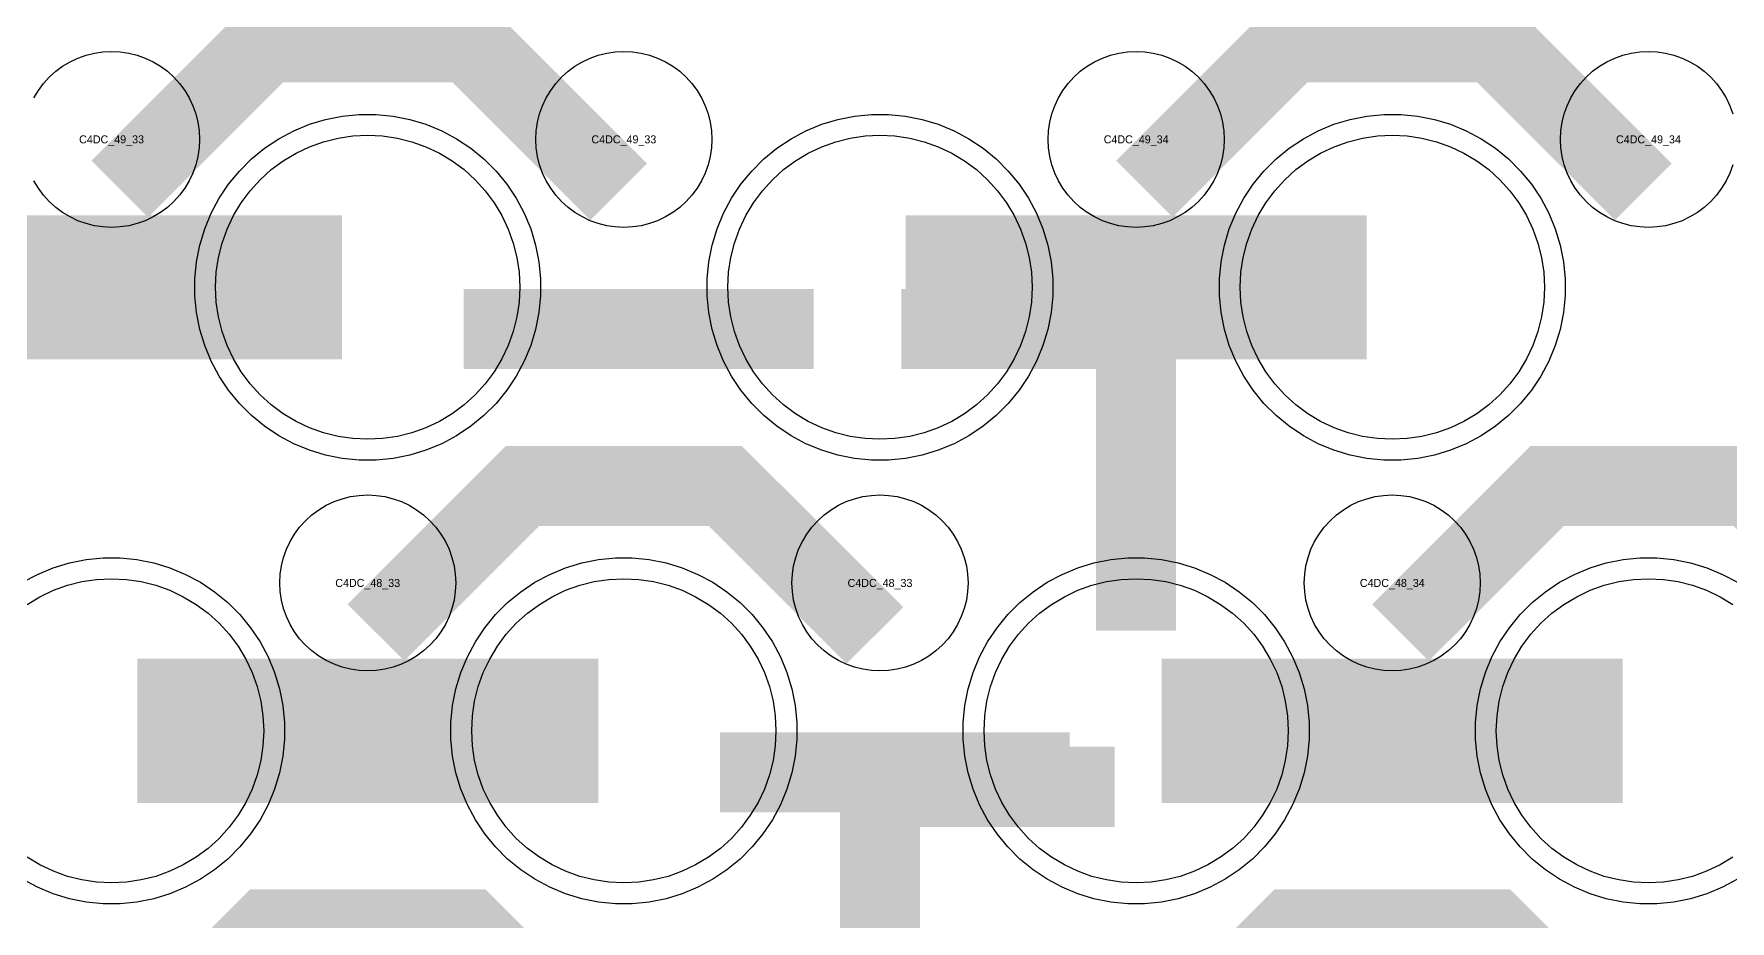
# Model space of a CAD drawing. Extents: x -11880 to 11880, y -14992 to 14992.
# Drawn here: x -1464 to -934, y -8248 to -7971 of the extents above; entities that cross this region are included whole.
import ezdxf
from ezdxf.enums import TextEntityAlignment as Align

# ---------------------------------------------------------------- set-up
doc = ezdxf.new("R2010")
doc.units = 0
doc.header["$MEASUREMENT"] = 0
for name, color, linetype in [('GDS_775_DT_237', 138, 'CONTINUOUS'), ('RDL1_FS', 34, 'CONTINUOUS'), ('RDL_BS', 160, 'CONTINUOUS')]:
    doc.layers.add(name, color=color, linetype=linetype)

msp = doc.modelspace()

# ---------------------------------------------------------------- linework, layer by layer
at = {"layer": 'RDL1_FS'}
for points in [[(-1360, -8097.434), (-1364.657, -8097.205), (-1369.268, -8096.521), (-1373.791, -8095.389), (-1378.181, -8093.817), (-1382.395, -8091.825), (-1386.395, -8089.427), (-1390.14, -8086.649), (-1393.594, -8083.519), (-1396.724, -8080.065), (-1399.502, -8076.32), (-1401.9, -8072.32), (-1403.892, -8068.106), (-1405.464, -8063.716), (-1406.596, -8059.193), (-1407.28, -8054.582), (-1407.509, -8049.925), (-1407.28, -8045.268), (-1406.596, -8040.657), (-1405.464, -8036.134), (-1403.892, -8031.744), (-1401.9, -8027.53), (-1399.502, -8023.53), (-1396.724, -8019.785), (-1393.594, -8016.331), (-1390.14, -8013.201), (-1386.395, -8010.423), (-1382.395, -8008.025), (-1378.181, -8006.033), (-1373.791, -8004.461), (-1369.268, -8003.329), (-1364.657, -8002.645), (-1360, -8002.416), (-1355.343, -8002.645), (-1350.732, -8003.329), (-1346.209, -8004.461), (-1341.819, -8006.033), (-1337.605, -8008.025), (-1333.605, -8010.423), (-1329.86, -8013.201), (-1326.406, -8016.331), (-1323.276, -8019.785), (-1320.498, -8023.53), (-1318.1, -8027.53), (-1316.108, -8031.744), (-1314.536, -8036.134), (-1313.404, -8040.657), (-1312.72, -8045.268), (-1312.491, -8049.925), (-1312.72, -8054.582), (-1313.404, -8059.193), (-1314.536, -8063.716), (-1316.108, -8068.106), (-1318.1, -8072.32), (-1320.498, -8076.32), (-1323.276, -8080.065), (-1326.406, -8083.519), (-1329.86, -8086.649), (-1333.605, -8089.427), (-1337.605, -8091.825), (-1341.819, -8093.817), (-1346.209, -8095.389), (-1350.732, -8096.521), (-1355.343, -8097.205)], [(-1200, -8097.434), (-1204.657, -8097.205), (-1209.268, -8096.521), (-1213.791, -8095.389), (-1218.181, -8093.817), (-1222.395, -8091.825), (-1226.395, -8089.427), (-1230.14, -8086.649), (-1233.594, -8083.519), (-1236.724, -8080.065), (-1239.502, -8076.32), (-1241.9, -8072.32), (-1243.892, -8068.106), (-1245.464, -8063.716), (-1246.596, -8059.193), (-1247.28, -8054.582), (-1247.509, -8049.925), (-1247.28, -8045.268), (-1246.596, -8040.657), (-1245.464, -8036.134), (-1243.892, -8031.744), (-1241.9, -8027.53), (-1239.502, -8023.53), (-1236.724, -8019.785), (-1233.594, -8016.331), (-1230.14, -8013.201), (-1226.395, -8010.423), (-1222.395, -8008.025), (-1218.181, -8006.033), (-1213.791, -8004.461), (-1209.268, -8003.329), (-1204.657, -8002.645), (-1200, -8002.416), (-1195.343, -8002.645), (-1190.732, -8003.329), (-1186.209, -8004.461), (-1181.819, -8006.033), (-1177.605, -8008.025), (-1173.605, -8010.423), (-1169.86, -8013.201), (-1166.406, -8016.331), (-1163.276, -8019.785), (-1160.498, -8023.53), (-1158.1, -8027.53), (-1156.108, -8031.744), (-1154.536, -8036.134), (-1153.404, -8040.657), (-1152.72, -8045.268), (-1152.491, -8049.925), (-1152.72, -8054.582), (-1153.404, -8059.193), (-1154.536, -8063.716), (-1156.108, -8068.106), (-1158.1, -8072.32), (-1160.498, -8076.32), (-1163.276, -8080.065), (-1166.406, -8083.519), (-1169.86, -8086.649), (-1173.605, -8089.427), (-1177.605, -8091.825), (-1181.819, -8093.817), (-1186.209, -8095.389), (-1190.732, -8096.521), (-1195.343, -8097.205)], [(-1040, -8097.434), (-1044.657, -8097.205), (-1049.268, -8096.521), (-1053.791, -8095.389), (-1058.181, -8093.817), (-1062.395, -8091.825), (-1066.395, -8089.427), (-1070.14, -8086.649), (-1073.594, -8083.519), (-1076.724, -8080.065), (-1079.502, -8076.32), (-1081.9, -8072.32), (-1083.892, -8068.106), (-1085.464, -8063.716), (-1086.596, -8059.193), (-1087.28, -8054.582), (-1087.509, -8049.925), (-1087.28, -8045.268), (-1086.596, -8040.657), (-1085.464, -8036.134), (-1083.892, -8031.744), (-1081.9, -8027.53), (-1079.502, -8023.53), (-1076.724, -8019.785), (-1073.594, -8016.331), (-1070.14, -8013.201), (-1066.395, -8010.423), (-1062.395, -8008.025), (-1058.181, -8006.033), (-1053.791, -8004.461), (-1049.268, -8003.329), (-1044.657, -8002.645), (-1040, -8002.416), (-1035.343, -8002.645), (-1030.732, -8003.329), (-1026.209, -8004.461), (-1021.819, -8006.033), (-1017.605, -8008.025), (-1013.605, -8010.423), (-1009.86, -8013.201), (-1006.406, -8016.331), (-1003.276, -8019.785), (-1000.498, -8023.53), (-998.1, -8027.53), (-996.108, -8031.744), (-994.536, -8036.134), (-993.404, -8040.657), (-992.72, -8045.268), (-992.491, -8049.925), (-992.72, -8054.582), (-993.404, -8059.193), (-994.536, -8063.716), (-996.108, -8068.106), (-998.1, -8072.32), (-1000.498, -8076.32), (-1003.276, -8080.065), (-1006.406, -8083.519), (-1009.86, -8086.649), (-1013.605, -8089.427), (-1017.605, -8091.825), (-1021.819, -8093.817), (-1026.209, -8095.389), (-1030.732, -8096.521), (-1035.343, -8097.205)], [(-1280, -8235.999), (-1284.657, -8235.77), (-1289.268, -8235.086), (-1293.791, -8233.954), (-1298.181, -8232.382), (-1302.395, -8230.39), (-1306.395, -8227.992), (-1310.14, -8225.214), (-1313.594, -8222.084), (-1316.724, -8218.63), (-1319.502, -8214.885), (-1321.9, -8210.885), (-1323.892, -8206.671), (-1325.464, -8202.281), (-1326.596, -8197.758), (-1327.28, -8193.147), (-1327.509, -8188.49), (-1327.28, -8183.833), (-1326.596, -8179.222), (-1325.464, -8174.699), (-1323.892, -8170.309), (-1321.9, -8166.095), (-1319.502, -8162.095), (-1316.724, -8158.35), (-1313.594, -8154.896), (-1310.14, -8151.766), (-1306.395, -8148.988), (-1302.395, -8146.59), (-1298.181, -8144.598), (-1293.791, -8143.026), (-1289.268, -8141.894), (-1284.657, -8141.21), (-1280, -8140.981), (-1275.343, -8141.21), (-1270.732, -8141.894), (-1266.209, -8143.026), (-1261.819, -8144.598), (-1257.605, -8146.59), (-1253.605, -8148.988), (-1249.86, -8151.766), (-1246.406, -8154.896), (-1243.276, -8158.35), (-1240.498, -8162.095), (-1238.1, -8166.095), (-1236.108, -8170.309), (-1234.536, -8174.699), (-1233.404, -8179.222), (-1232.72, -8183.833), (-1232.491, -8188.49), (-1232.72, -8193.147), (-1233.404, -8197.758), (-1234.536, -8202.281), (-1236.108, -8206.671), (-1238.1, -8210.885), (-1240.498, -8214.885), (-1243.276, -8218.63), (-1246.406, -8222.084), (-1249.86, -8225.214), (-1253.605, -8227.992), (-1257.605, -8230.39), (-1261.819, -8232.382), (-1266.209, -8233.954), (-1270.732, -8235.086), (-1275.343, -8235.77)], [(-1120, -8235.999), (-1124.657, -8235.77), (-1129.268, -8235.086), (-1133.791, -8233.954), (-1138.181, -8232.382), (-1142.395, -8230.39), (-1146.395, -8227.992), (-1150.14, -8225.214), (-1153.594, -8222.084), (-1156.724, -8218.63), (-1159.502, -8214.885), (-1161.9, -8210.885), (-1163.892, -8206.671), (-1165.464, -8202.281), (-1166.596, -8197.758), (-1167.28, -8193.147), (-1167.509, -8188.49), (-1167.28, -8183.833), (-1166.596, -8179.222), (-1165.464, -8174.699), (-1163.892, -8170.309), (-1161.9, -8166.095), (-1159.502, -8162.095), (-1156.724, -8158.35), (-1153.594, -8154.896), (-1150.14, -8151.766), (-1146.395, -8148.988), (-1142.395, -8146.59), (-1138.181, -8144.598), (-1133.791, -8143.026), (-1129.268, -8141.894), (-1124.657, -8141.21), (-1120, -8140.981), (-1115.343, -8141.21), (-1110.732, -8141.894), (-1106.209, -8143.026), (-1101.819, -8144.598), (-1097.605, -8146.59), (-1093.605, -8148.988), (-1089.86, -8151.766), (-1086.406, -8154.896), (-1083.276, -8158.35), (-1080.498, -8162.095), (-1078.1, -8166.095), (-1076.108, -8170.309), (-1074.536, -8174.699), (-1073.404, -8179.222), (-1072.72, -8183.833), (-1072.491, -8188.49), (-1072.72, -8193.147), (-1073.404, -8197.758), (-1074.536, -8202.281), (-1076.108, -8206.671), (-1078.1, -8210.885), (-1080.498, -8214.885), (-1083.276, -8218.63), (-1086.406, -8222.084), (-1089.86, -8225.214), (-1093.605, -8227.992), (-1097.605, -8230.39), (-1101.819, -8232.382), (-1106.209, -8233.954), (-1110.732, -8235.086), (-1115.343, -8235.77)]]:
    msp.add_lwpolyline(points, close=True, dxfattribs=at)
for points in [[(-1511.998, -8049.925, 45, 45, 0), (-1439.998, -8049.925, 45, 45, 0)], [(-1439.998, -8049.925, 45, 45, 0), (-1367.998, -8049.925, 45, 45, 0)], [(-1191.998, -8049.925, 45, 45, 0), (-1119.998, -8049.925, 45, 45, 0)], [(-1119.998, -8049.925, 45, 45, 0), (-1047.998, -8049.925, 45, 45, 0)], [(-1431.998, -8188.49, 45, 45, 0), (-1359.998, -8188.49, 45, 45, 0)], [(-1359.998, -8188.49, 45, 45, 0), (-1287.998, -8188.49, 45, 45, 0)], [(-1111.998, -8188.49, 45, 45, 0), (-1039.998, -8188.49, 45, 45, 0)], [(-1039.998, -8188.49, 45, 45, 0), (-967.998, -8188.49, 45, 45, 0)]]:
    msp.add_lwpolyline(points, format="xyseb", dxfattribs=at)
for points in [[(-1466.395, -8148.988), (-1462.395, -8146.59), (-1458.181, -8144.598), (-1453.791, -8143.026), (-1449.268, -8141.894), (-1444.657, -8141.21), (-1440, -8140.981), (-1435.343, -8141.21), (-1430.732, -8141.894), (-1426.209, -8143.026), (-1421.819, -8144.598), (-1417.605, -8146.59), (-1413.605, -8148.988), (-1409.86, -8151.766), (-1406.406, -8154.896), (-1403.276, -8158.35), (-1400.498, -8162.095), (-1398.1, -8166.095), (-1396.108, -8170.309), (-1394.536, -8174.699), (-1393.404, -8179.222), (-1392.72, -8183.833), (-1392.491, -8188.49), (-1392.72, -8193.147), (-1393.404, -8197.758), (-1394.536, -8202.281), (-1396.108, -8206.671), (-1398.1, -8210.885), (-1400.498, -8214.885), (-1403.276, -8218.63), (-1406.406, -8222.084), (-1409.86, -8225.214), (-1413.605, -8227.992), (-1417.605, -8230.39), (-1421.819, -8232.382), (-1426.209, -8233.954), (-1430.732, -8235.086), (-1435.343, -8235.77), (-1440, -8235.999), (-1444.657, -8235.77), (-1449.268, -8235.086), (-1453.791, -8233.954), (-1458.181, -8232.382), (-1462.395, -8230.39), (-1466.395, -8227.992)], [(-933.605, -8227.992), (-937.605, -8230.39), (-941.819, -8232.382), (-946.209, -8233.954), (-950.732, -8235.086), (-955.343, -8235.77), (-960, -8235.999), (-964.657, -8235.77), (-969.268, -8235.086), (-973.791, -8233.954), (-978.181, -8232.382), (-982.395, -8230.39), (-986.395, -8227.992), (-990.14, -8225.214), (-993.594, -8222.084), (-996.724, -8218.63), (-999.502, -8214.885), (-1001.9, -8210.885), (-1003.892, -8206.671), (-1005.464, -8202.281), (-1006.596, -8197.758), (-1007.28, -8193.147), (-1007.509, -8188.49), (-1007.28, -8183.833), (-1006.596, -8179.222), (-1005.464, -8174.699), (-1003.892, -8170.309), (-1001.9, -8166.095), (-999.502, -8162.095), (-996.724, -8158.35), (-993.594, -8154.896), (-990.14, -8151.766), (-986.395, -8148.988), (-982.395, -8146.59), (-978.181, -8144.598), (-973.791, -8143.026), (-969.268, -8141.894), (-964.657, -8141.21), (-960, -8140.981), (-955.343, -8141.21), (-950.732, -8141.894), (-946.209, -8143.026), (-941.819, -8144.598), (-937.605, -8146.59), (-933.605, -8148.988)]]:
    msp.add_lwpolyline(points, dxfattribs=at)
at = {"layer": 'RDL_BS'}
for points in [[(-1437.438, -8019.239, 25, 25, 0), (-1391.623, -7973.424, 25, 25, 0), (-1358.07, -7973.424, 25, 25, 0)], [(-1281.599, -8020.138, 25, 25, 0), (-1328.313, -7973.424, 25, 25, 0), (-1358.071, -7973.424, 25, 25, 0)], [(-1117.438, -8019.239, 25, 25, 0), (-1071.623, -7973.424, 25, 25, 0), (-1038.07, -7973.424, 25, 25, 0)], [(-961.599, -8020.138, 25, 25, 0), (-1008.313, -7973.424, 25, 25, 0), (-1038.071, -7973.424, 25, 25, 0)], [(-1120, -8157.21, 25, 25, 0), (-1120, -8050.433, 25, 25, 0)], [(-1329.984, -8062.938, 25, 25, 0), (-1220.719, -8062.938, 25, 25, 0)], [(-1107.5, -8062.933, 25, 25, 0), (-1193.333, -8062.933, 25, 25, 0)], [(-1147.056, -8062.933, 25, 25, 0), (-1188.26, -8062.933, 25, 25, 0)], [(-1120, -8080.902, 25, 25, 0), (-1120, -8126.522, 25, 25, 0)], [(-1357.438, -8157.804, 25, 25, 0), (-1311.623, -8111.989, 25, 25, 0), (-1278.07, -8111.989, 25, 25, 0)], [(-1201.599, -8158.703, 25, 25, 0), (-1248.313, -8111.989, 25, 25, 0), (-1278.071, -8111.989, 25, 25, 0)], [(-1037.438, -8157.804, 25, 25, 0), (-991.623, -8111.989, 25, 25, 0), (-958.07, -8111.989, 25, 25, 0)], [(-881.599, -8158.703, 25, 25, 0), (-928.313, -8111.989, 25, 25, 0), (-958.071, -8111.989, 25, 25, 0)], [(-1200, -8300.262, 25, 25, 0), (-1200, -8193.485, 25, 25, 0)], [(-1249.984, -8201.503, 25, 25, 0), (-1140.719, -8201.503, 25, 25, 0)], [(-1212.5, -8205.985, 25, 25, 0), (-1126.667, -8205.985, 25, 25, 0)], [(-1172.944, -8205.985, 25, 25, 0), (-1131.74, -8205.985, 25, 25, 0)], [(-1200, -8223.954, 25, 25, 0), (-1200, -8269.574, 25, 25, 0)], [(-1437.438, -8296.369, 25, 25, 0), (-1391.623, -8250.554, 25, 25, 0), (-1358.07, -8250.554, 25, 25, 0)], [(-1281.599, -8297.268, 25, 25, 0), (-1328.313, -8250.554, 25, 25, 0), (-1358.071, -8250.554, 25, 25, 0)], [(-1117.438, -8296.369, 25, 25, 0), (-1071.623, -8250.554, 25, 25, 0), (-1038.07, -8250.554, 25, 25, 0)], [(-961.599, -8297.268, 25, 25, 0), (-1008.313, -8250.554, 25, 25, 0), (-1038.071, -8250.554, 25, 25, 0)]]:
    msp.add_lwpolyline(points, format="xyseb", dxfattribs=at)
for points in [[(-1464.25, -7990.781), (-1462.857, -7988.457), (-1461.254, -7986.294), (-1459.442, -7984.295), (-1457.443, -7982.483), (-1455.28, -7980.88), (-1452.956, -7979.487), (-1450.519, -7978.335), (-1447.984, -7977.428), (-1445.365, -7976.771), (-1442.693, -7976.375), (-1440, -7976.243), (-1437.307, -7976.375), (-1434.635, -7976.771), (-1432.016, -7977.428), (-1429.481, -7978.335), (-1427.044, -7979.487), (-1424.72, -7980.88), (-1422.557, -7982.483), (-1420.558, -7984.295), (-1418.746, -7986.294), (-1417.143, -7988.457), (-1415.75, -7990.781), (-1414.598, -7993.218), (-1413.691, -7995.753), (-1413.034, -7998.372), (-1412.638, -8001.044), (-1412.506, -8003.737), (-1412.638, -8006.43), (-1413.034, -8009.102), (-1413.691, -8011.721), (-1414.598, -8014.256), (-1415.75, -8016.693), (-1417.143, -8019.017), (-1418.746, -8021.18), (-1420.558, -8023.179), (-1422.557, -8024.991), (-1424.72, -8026.594), (-1427.044, -8027.987), (-1429.481, -8029.139), (-1432.016, -8030.046), (-1434.635, -8030.703), (-1437.307, -8031.099), (-1440, -8031.231), (-1442.693, -8031.099), (-1445.365, -8030.703), (-1447.984, -8030.046), (-1450.519, -8029.139), (-1452.956, -8027.987), (-1455.28, -8026.594), (-1457.443, -8024.991), (-1459.442, -8023.179), (-1461.254, -8021.18), (-1462.857, -8019.017), (-1464.25, -8016.693)], [(-933.691, -8011.721), (-934.598, -8014.256), (-935.75, -8016.693), (-937.143, -8019.017), (-938.746, -8021.18), (-940.558, -8023.179), (-942.557, -8024.991), (-944.72, -8026.594), (-947.044, -8027.987), (-949.481, -8029.139), (-952.016, -8030.046), (-954.635, -8030.703), (-957.307, -8031.099), (-960, -8031.231), (-962.693, -8031.099), (-965.365, -8030.703), (-967.984, -8030.046), (-970.519, -8029.139), (-972.956, -8027.987), (-975.28, -8026.594), (-977.443, -8024.991), (-979.442, -8023.179), (-981.254, -8021.18), (-982.857, -8019.017), (-984.25, -8016.693), (-985.402, -8014.256), (-986.309, -8011.721), (-986.966, -8009.102), (-987.362, -8006.43), (-987.494, -8003.737), (-987.362, -8001.044), (-986.966, -7998.372), (-986.309, -7995.753), (-985.402, -7993.218), (-984.25, -7990.781), (-982.857, -7988.457), (-981.254, -7986.294), (-979.442, -7984.295), (-977.443, -7982.483), (-975.28, -7980.88), (-972.956, -7979.487), (-970.519, -7978.335), (-967.984, -7977.428), (-965.365, -7976.771), (-962.693, -7976.375), (-960, -7976.243), (-957.307, -7976.375), (-954.635, -7976.771), (-952.016, -7977.428), (-949.481, -7978.335), (-947.044, -7979.487), (-944.72, -7980.88), (-942.557, -7982.483), (-940.558, -7984.295), (-938.746, -7986.294), (-937.143, -7988.457), (-935.75, -7990.781), (-934.598, -7993.218), (-933.691, -7995.753)], [(-1467.777, -8142.107), (-1463.115, -8139.615), (-1458.205, -8137.584), (-1453.165, -8136.053), (-1447.938, -8135.007), (-1442.644, -8134.49), (-1437.356, -8134.49), (-1432.062, -8135.007), (-1426.835, -8136.053), (-1421.795, -8137.584), (-1416.885, -8139.615), (-1412.223, -8142.107), (-1407.809, -8145.054), (-1403.708, -8148.416), (-1399.926, -8152.198), (-1396.564, -8156.299), (-1393.617, -8160.713), (-1391.125, -8165.375), (-1389.094, -8170.285), (-1387.563, -8175.325), (-1386.517, -8180.552), (-1386, -8185.846), (-1386, -8191.134), (-1386.517, -8196.428), (-1387.563, -8201.655), (-1389.094, -8206.695), (-1391.125, -8211.605), (-1393.617, -8216.267), (-1396.564, -8220.681), (-1399.926, -8224.782), (-1403.708, -8228.564), (-1407.809, -8231.926), (-1412.223, -8234.873), (-1416.885, -8237.365), (-1421.795, -8239.396), (-1426.835, -8240.927), (-1432.062, -8241.973), (-1437.356, -8242.49), (-1442.644, -8242.49), (-1447.938, -8241.973), (-1453.165, -8240.927), (-1458.205, -8239.396), (-1463.115, -8237.365), (-1467.777, -8234.873)], [(-932.223, -8234.873), (-936.885, -8237.365), (-941.795, -8239.396), (-946.835, -8240.927), (-952.062, -8241.973), (-957.356, -8242.49), (-962.644, -8242.49), (-967.938, -8241.973), (-973.165, -8240.927), (-978.205, -8239.396), (-983.115, -8237.365), (-987.777, -8234.873), (-992.191, -8231.926), (-996.292, -8228.564), (-1000.074, -8224.782), (-1003.436, -8220.681), (-1006.383, -8216.267), (-1008.875, -8211.605), (-1010.906, -8206.695), (-1012.437, -8201.655), (-1013.483, -8196.428), (-1014, -8191.134), (-1014, -8185.846), (-1013.483, -8180.552), (-1012.437, -8175.325), (-1010.906, -8170.285), (-1008.875, -8165.375), (-1006.383, -8160.713), (-1003.436, -8156.299), (-1000.074, -8152.198), (-996.292, -8148.416), (-992.191, -8145.054), (-987.777, -8142.107), (-983.115, -8139.615), (-978.205, -8137.584), (-973.165, -8136.053), (-967.938, -8135.007), (-962.644, -8134.49), (-957.356, -8134.49), (-952.062, -8135.007), (-946.835, -8136.053), (-941.795, -8137.584), (-936.885, -8139.615), (-932.223, -8142.107)]]:
    msp.add_lwpolyline(points, dxfattribs=at)
for points in [[(-1280, -8031.231), (-1282.693, -8031.099), (-1285.365, -8030.703), (-1287.984, -8030.046), (-1290.519, -8029.139), (-1292.956, -8027.987), (-1295.28, -8026.594), (-1297.443, -8024.991), (-1299.442, -8023.179), (-1301.254, -8021.18), (-1302.857, -8019.017), (-1304.25, -8016.693), (-1305.402, -8014.256), (-1306.309, -8011.721), (-1306.966, -8009.102), (-1307.362, -8006.43), (-1307.494, -8003.737), (-1307.362, -8001.044), (-1306.966, -7998.372), (-1306.309, -7995.753), (-1305.402, -7993.218), (-1304.25, -7990.781), (-1302.857, -7988.457), (-1301.254, -7986.294), (-1299.442, -7984.295), (-1297.443, -7982.483), (-1295.28, -7980.88), (-1292.956, -7979.487), (-1290.519, -7978.335), (-1287.984, -7977.428), (-1285.365, -7976.771), (-1282.693, -7976.375), (-1280, -7976.243), (-1277.307, -7976.375), (-1274.635, -7976.771), (-1272.016, -7977.428), (-1269.481, -7978.335), (-1267.044, -7979.487), (-1264.72, -7980.88), (-1262.557, -7982.483), (-1260.558, -7984.295), (-1258.746, -7986.294), (-1257.143, -7988.457), (-1255.75, -7990.781), (-1254.598, -7993.218), (-1253.691, -7995.753), (-1253.034, -7998.372), (-1252.638, -8001.044), (-1252.506, -8003.737), (-1252.638, -8006.43), (-1253.034, -8009.102), (-1253.691, -8011.721), (-1254.598, -8014.256), (-1255.75, -8016.693), (-1257.143, -8019.017), (-1258.746, -8021.18), (-1260.558, -8023.179), (-1262.557, -8024.991), (-1264.72, -8026.594), (-1267.044, -8027.987), (-1269.481, -8029.139), (-1272.016, -8030.046), (-1274.635, -8030.703), (-1277.307, -8031.099)], [(-1120, -8031.231), (-1122.693, -8031.099), (-1125.365, -8030.703), (-1127.984, -8030.046), (-1130.519, -8029.139), (-1132.956, -8027.987), (-1135.28, -8026.594), (-1137.443, -8024.991), (-1139.442, -8023.179), (-1141.254, -8021.18), (-1142.857, -8019.017), (-1144.25, -8016.693), (-1145.402, -8014.256), (-1146.309, -8011.721), (-1146.966, -8009.102), (-1147.362, -8006.43), (-1147.494, -8003.737), (-1147.362, -8001.044), (-1146.966, -7998.372), (-1146.309, -7995.753), (-1145.402, -7993.218), (-1144.25, -7990.781), (-1142.857, -7988.457), (-1141.254, -7986.294), (-1139.442, -7984.295), (-1137.443, -7982.483), (-1135.28, -7980.88), (-1132.956, -7979.487), (-1130.519, -7978.335), (-1127.984, -7977.428), (-1125.365, -7976.771), (-1122.693, -7976.375), (-1120, -7976.243), (-1117.307, -7976.375), (-1114.635, -7976.771), (-1112.016, -7977.428), (-1109.481, -7978.335), (-1107.044, -7979.487), (-1104.72, -7980.88), (-1102.557, -7982.483), (-1100.558, -7984.295), (-1098.746, -7986.294), (-1097.143, -7988.457), (-1095.75, -7990.781), (-1094.598, -7993.218), (-1093.691, -7995.753), (-1093.034, -7998.372), (-1092.638, -8001.044), (-1092.506, -8003.737), (-1092.638, -8006.43), (-1093.034, -8009.102), (-1093.691, -8011.721), (-1094.598, -8014.256), (-1095.75, -8016.693), (-1097.143, -8019.017), (-1098.746, -8021.18), (-1100.558, -8023.179), (-1102.557, -8024.991), (-1104.72, -8026.594), (-1107.044, -8027.987), (-1109.481, -8029.139), (-1112.016, -8030.046), (-1114.635, -8030.703), (-1117.307, -8031.099)], [(-1362.644, -8103.925), (-1367.938, -8103.408), (-1373.165, -8102.362), (-1378.205, -8100.831), (-1383.115, -8098.8), (-1387.777, -8096.308), (-1392.191, -8093.361), (-1396.292, -8089.999), (-1400.074, -8086.217), (-1403.436, -8082.116), (-1406.383, -8077.702), (-1408.875, -8073.04), (-1410.906, -8068.13), (-1412.437, -8063.09), (-1413.483, -8057.863), (-1414, -8052.569), (-1414, -8047.281), (-1413.483, -8041.987), (-1412.437, -8036.76), (-1410.906, -8031.72), (-1408.875, -8026.81), (-1406.383, -8022.148), (-1403.436, -8017.734), (-1400.074, -8013.633), (-1396.292, -8009.851), (-1392.191, -8006.489), (-1387.777, -8003.542), (-1383.115, -8001.05), (-1378.205, -7999.019), (-1373.165, -7997.488), (-1367.938, -7996.442), (-1362.644, -7995.925), (-1357.356, -7995.925), (-1352.062, -7996.442), (-1346.835, -7997.488), (-1341.795, -7999.019), (-1336.885, -8001.05), (-1332.223, -8003.542), (-1327.809, -8006.489), (-1323.708, -8009.851), (-1319.926, -8013.633), (-1316.564, -8017.734), (-1313.617, -8022.148), (-1311.125, -8026.81), (-1309.094, -8031.72), (-1307.563, -8036.76), (-1306.517, -8041.987), (-1306, -8047.281), (-1306, -8052.569), (-1306.517, -8057.863), (-1307.563, -8063.09), (-1309.094, -8068.13), (-1311.125, -8073.04), (-1313.617, -8077.702), (-1316.564, -8082.116), (-1319.926, -8086.217), (-1323.708, -8089.999), (-1327.809, -8093.361), (-1332.223, -8096.308), (-1336.885, -8098.8), (-1341.795, -8100.831), (-1346.835, -8102.362), (-1352.062, -8103.408), (-1357.356, -8103.925)], [(-1202.644, -8103.925), (-1207.938, -8103.408), (-1213.165, -8102.362), (-1218.205, -8100.831), (-1223.115, -8098.8), (-1227.777, -8096.308), (-1232.191, -8093.361), (-1236.292, -8089.999), (-1240.074, -8086.217), (-1243.436, -8082.116), (-1246.383, -8077.702), (-1248.875, -8073.04), (-1250.906, -8068.13), (-1252.437, -8063.09), (-1253.483, -8057.863), (-1254, -8052.569), (-1254, -8047.281), (-1253.483, -8041.987), (-1252.437, -8036.76), (-1250.906, -8031.72), (-1248.875, -8026.81), (-1246.383, -8022.148), (-1243.436, -8017.734), (-1240.074, -8013.633), (-1236.292, -8009.851), (-1232.191, -8006.489), (-1227.777, -8003.542), (-1223.115, -8001.05), (-1218.205, -7999.019), (-1213.165, -7997.488), (-1207.938, -7996.442), (-1202.644, -7995.925), (-1197.356, -7995.925), (-1192.062, -7996.442), (-1186.835, -7997.488), (-1181.795, -7999.019), (-1176.885, -8001.05), (-1172.223, -8003.542), (-1167.809, -8006.489), (-1163.708, -8009.851), (-1159.926, -8013.633), (-1156.564, -8017.734), (-1153.617, -8022.148), (-1151.125, -8026.81), (-1149.094, -8031.72), (-1147.563, -8036.76), (-1146.517, -8041.987), (-1146, -8047.281), (-1146, -8052.569), (-1146.517, -8057.863), (-1147.563, -8063.09), (-1149.094, -8068.13), (-1151.125, -8073.04), (-1153.617, -8077.702), (-1156.564, -8082.116), (-1159.926, -8086.217), (-1163.708, -8089.999), (-1167.809, -8093.361), (-1172.223, -8096.308), (-1176.885, -8098.8), (-1181.795, -8100.831), (-1186.835, -8102.362), (-1192.062, -8103.408), (-1197.356, -8103.925)], [(-1042.644, -8103.925), (-1047.938, -8103.408), (-1053.165, -8102.362), (-1058.205, -8100.831), (-1063.115, -8098.8), (-1067.777, -8096.308), (-1072.191, -8093.361), (-1076.292, -8089.999), (-1080.074, -8086.217), (-1083.436, -8082.116), (-1086.383, -8077.702), (-1088.875, -8073.04), (-1090.906, -8068.13), (-1092.437, -8063.09), (-1093.483, -8057.863), (-1094, -8052.569), (-1094, -8047.281), (-1093.483, -8041.987), (-1092.437, -8036.76), (-1090.906, -8031.72), (-1088.875, -8026.81), (-1086.383, -8022.148), (-1083.436, -8017.734), (-1080.074, -8013.633), (-1076.292, -8009.851), (-1072.191, -8006.489), (-1067.777, -8003.542), (-1063.115, -8001.05), (-1058.205, -7999.019), (-1053.165, -7997.488), (-1047.938, -7996.442), (-1042.644, -7995.925), (-1037.356, -7995.925), (-1032.062, -7996.442), (-1026.835, -7997.488), (-1021.795, -7999.019), (-1016.885, -8001.05), (-1012.223, -8003.542), (-1007.809, -8006.489), (-1003.708, -8009.851), (-999.926, -8013.633), (-996.564, -8017.734), (-993.617, -8022.148), (-991.125, -8026.81), (-989.094, -8031.72), (-987.563, -8036.76), (-986.517, -8041.987), (-986, -8047.281), (-986, -8052.569), (-986.517, -8057.863), (-987.563, -8063.09), (-989.094, -8068.13), (-991.125, -8073.04), (-993.617, -8077.702), (-996.564, -8082.116), (-999.926, -8086.217), (-1003.708, -8089.999), (-1007.809, -8093.361), (-1012.223, -8096.308), (-1016.885, -8098.8), (-1021.795, -8100.831), (-1026.835, -8102.362), (-1032.062, -8103.408), (-1037.356, -8103.925)], [(-1360, -8169.796), (-1362.693, -8169.664), (-1365.365, -8169.268), (-1367.984, -8168.611), (-1370.519, -8167.704), (-1372.956, -8166.552), (-1375.28, -8165.159), (-1377.443, -8163.556), (-1379.442, -8161.744), (-1381.254, -8159.745), (-1382.857, -8157.582), (-1384.25, -8155.258), (-1385.402, -8152.821), (-1386.309, -8150.286), (-1386.966, -8147.667), (-1387.362, -8144.995), (-1387.494, -8142.302), (-1387.362, -8139.609), (-1386.966, -8136.937), (-1386.309, -8134.318), (-1385.402, -8131.783), (-1384.25, -8129.346), (-1382.857, -8127.022), (-1381.254, -8124.859), (-1379.442, -8122.86), (-1377.443, -8121.048), (-1375.28, -8119.445), (-1372.956, -8118.052), (-1370.519, -8116.9), (-1367.984, -8115.993), (-1365.365, -8115.336), (-1362.693, -8114.94), (-1360, -8114.808), (-1357.307, -8114.94), (-1354.635, -8115.336), (-1352.016, -8115.993), (-1349.481, -8116.9), (-1347.044, -8118.052), (-1344.72, -8119.445), (-1342.557, -8121.048), (-1340.558, -8122.86), (-1338.746, -8124.859), (-1337.143, -8127.022), (-1335.75, -8129.346), (-1334.598, -8131.783), (-1333.691, -8134.318), (-1333.034, -8136.937), (-1332.638, -8139.609), (-1332.506, -8142.302), (-1332.638, -8144.995), (-1333.034, -8147.667), (-1333.691, -8150.286), (-1334.598, -8152.821), (-1335.75, -8155.258), (-1337.143, -8157.582), (-1338.746, -8159.745), (-1340.558, -8161.744), (-1342.557, -8163.556), (-1344.72, -8165.159), (-1347.044, -8166.552), (-1349.481, -8167.704), (-1352.016, -8168.611), (-1354.635, -8169.268), (-1357.307, -8169.664)], [(-1200, -8169.796), (-1202.693, -8169.664), (-1205.365, -8169.268), (-1207.984, -8168.611), (-1210.519, -8167.704), (-1212.956, -8166.552), (-1215.28, -8165.159), (-1217.443, -8163.556), (-1219.442, -8161.744), (-1221.254, -8159.745), (-1222.857, -8157.582), (-1224.25, -8155.258), (-1225.402, -8152.821), (-1226.309, -8150.286), (-1226.966, -8147.667), (-1227.362, -8144.995), (-1227.494, -8142.302), (-1227.362, -8139.609), (-1226.966, -8136.937), (-1226.309, -8134.318), (-1225.402, -8131.783), (-1224.25, -8129.346), (-1222.857, -8127.022), (-1221.254, -8124.859), (-1219.442, -8122.86), (-1217.443, -8121.048), (-1215.28, -8119.445), (-1212.956, -8118.052), (-1210.519, -8116.9), (-1207.984, -8115.993), (-1205.365, -8115.336), (-1202.693, -8114.94), (-1200, -8114.808), (-1197.307, -8114.94), (-1194.635, -8115.336), (-1192.016, -8115.993), (-1189.481, -8116.9), (-1187.044, -8118.052), (-1184.72, -8119.445), (-1182.557, -8121.048), (-1180.558, -8122.86), (-1178.746, -8124.859), (-1177.143, -8127.022), (-1175.75, -8129.346), (-1174.598, -8131.783), (-1173.691, -8134.318), (-1173.034, -8136.937), (-1172.638, -8139.609), (-1172.506, -8142.302), (-1172.638, -8144.995), (-1173.034, -8147.667), (-1173.691, -8150.286), (-1174.598, -8152.821), (-1175.75, -8155.258), (-1177.143, -8157.582), (-1178.746, -8159.745), (-1180.558, -8161.744), (-1182.557, -8163.556), (-1184.72, -8165.159), (-1187.044, -8166.552), (-1189.481, -8167.704), (-1192.016, -8168.611), (-1194.635, -8169.268), (-1197.307, -8169.664)], [(-1040, -8169.796), (-1042.693, -8169.664), (-1045.365, -8169.268), (-1047.984, -8168.611), (-1050.519, -8167.704), (-1052.956, -8166.552), (-1055.28, -8165.159), (-1057.443, -8163.556), (-1059.442, -8161.744), (-1061.254, -8159.745), (-1062.857, -8157.582), (-1064.25, -8155.258), (-1065.402, -8152.821), (-1066.309, -8150.286), (-1066.966, -8147.667), (-1067.362, -8144.995), (-1067.494, -8142.302), (-1067.362, -8139.609), (-1066.966, -8136.937), (-1066.309, -8134.318), (-1065.402, -8131.783), (-1064.25, -8129.346), (-1062.857, -8127.022), (-1061.254, -8124.859), (-1059.442, -8122.86), (-1057.443, -8121.048), (-1055.28, -8119.445), (-1052.956, -8118.052), (-1050.519, -8116.9), (-1047.984, -8115.993), (-1045.365, -8115.336), (-1042.693, -8114.94), (-1040, -8114.808), (-1037.307, -8114.94), (-1034.635, -8115.336), (-1032.016, -8115.993), (-1029.481, -8116.9), (-1027.044, -8118.052), (-1024.72, -8119.445), (-1022.557, -8121.048), (-1020.558, -8122.86), (-1018.746, -8124.859), (-1017.143, -8127.022), (-1015.75, -8129.346), (-1014.598, -8131.783), (-1013.691, -8134.318), (-1013.034, -8136.937), (-1012.638, -8139.609), (-1012.506, -8142.302), (-1012.638, -8144.995), (-1013.034, -8147.667), (-1013.691, -8150.286), (-1014.598, -8152.821), (-1015.75, -8155.258), (-1017.143, -8157.582), (-1018.746, -8159.745), (-1020.558, -8161.744), (-1022.557, -8163.556), (-1024.72, -8165.159), (-1027.044, -8166.552), (-1029.481, -8167.704), (-1032.016, -8168.611), (-1034.635, -8169.268), (-1037.307, -8169.664)], [(-1282.644, -8242.49), (-1287.938, -8241.973), (-1293.165, -8240.927), (-1298.205, -8239.396), (-1303.115, -8237.365), (-1307.777, -8234.873), (-1312.191, -8231.926), (-1316.292, -8228.564), (-1320.074, -8224.782), (-1323.436, -8220.681), (-1326.383, -8216.267), (-1328.875, -8211.605), (-1330.906, -8206.695), (-1332.437, -8201.655), (-1333.483, -8196.428), (-1334, -8191.134), (-1334, -8185.846), (-1333.483, -8180.552), (-1332.437, -8175.325), (-1330.906, -8170.285), (-1328.875, -8165.375), (-1326.383, -8160.713), (-1323.436, -8156.299), (-1320.074, -8152.198), (-1316.292, -8148.416), (-1312.191, -8145.054), (-1307.777, -8142.107), (-1303.115, -8139.615), (-1298.205, -8137.584), (-1293.165, -8136.053), (-1287.938, -8135.007), (-1282.644, -8134.49), (-1277.356, -8134.49), (-1272.062, -8135.007), (-1266.835, -8136.053), (-1261.795, -8137.584), (-1256.885, -8139.615), (-1252.223, -8142.107), (-1247.809, -8145.054), (-1243.708, -8148.416), (-1239.926, -8152.198), (-1236.564, -8156.299), (-1233.617, -8160.713), (-1231.125, -8165.375), (-1229.094, -8170.285), (-1227.563, -8175.325), (-1226.517, -8180.552), (-1226, -8185.846), (-1226, -8191.134), (-1226.517, -8196.428), (-1227.563, -8201.655), (-1229.094, -8206.695), (-1231.125, -8211.605), (-1233.617, -8216.267), (-1236.564, -8220.681), (-1239.926, -8224.782), (-1243.708, -8228.564), (-1247.809, -8231.926), (-1252.223, -8234.873), (-1256.885, -8237.365), (-1261.795, -8239.396), (-1266.835, -8240.927), (-1272.062, -8241.973), (-1277.356, -8242.49)], [(-1122.644, -8242.49), (-1127.938, -8241.973), (-1133.165, -8240.927), (-1138.205, -8239.396), (-1143.115, -8237.365), (-1147.777, -8234.873), (-1152.191, -8231.926), (-1156.292, -8228.564), (-1160.074, -8224.782), (-1163.436, -8220.681), (-1166.383, -8216.267), (-1168.875, -8211.605), (-1170.906, -8206.695), (-1172.437, -8201.655), (-1173.483, -8196.428), (-1174, -8191.134), (-1174, -8185.846), (-1173.483, -8180.552), (-1172.437, -8175.325), (-1170.906, -8170.285), (-1168.875, -8165.375), (-1166.383, -8160.713), (-1163.436, -8156.299), (-1160.074, -8152.198), (-1156.292, -8148.416), (-1152.191, -8145.054), (-1147.777, -8142.107), (-1143.115, -8139.615), (-1138.205, -8137.584), (-1133.165, -8136.053), (-1127.938, -8135.007), (-1122.644, -8134.49), (-1117.356, -8134.49), (-1112.062, -8135.007), (-1106.835, -8136.053), (-1101.795, -8137.584), (-1096.885, -8139.615), (-1092.223, -8142.107), (-1087.809, -8145.054), (-1083.708, -8148.416), (-1079.926, -8152.198), (-1076.564, -8156.299), (-1073.617, -8160.713), (-1071.125, -8165.375), (-1069.094, -8170.285), (-1067.563, -8175.325), (-1066.517, -8180.552), (-1066, -8185.846), (-1066, -8191.134), (-1066.517, -8196.428), (-1067.563, -8201.655), (-1069.094, -8206.695), (-1071.125, -8211.605), (-1073.617, -8216.267), (-1076.564, -8220.681), (-1079.926, -8224.782), (-1083.708, -8228.564), (-1087.809, -8231.926), (-1092.223, -8234.873), (-1096.885, -8237.365), (-1101.795, -8239.396), (-1106.835, -8240.927), (-1112.062, -8241.973), (-1117.356, -8242.49)]]:
    msp.add_lwpolyline(points, close=True, dxfattribs=at)

# ---------------------------------------------------------------- texts
at = {"layer": 'GDS_775_DT_237'}
for s, p in [('C4DC_49_33', (-1440, -8003.737)), ('C4DC_49_33', (-1440, -8003.737)), ('C4DC_49_33', (-1280, -8003.737)), ('C4DC_49_33', (-1280, -8003.737)), ('C4DC_49_34', (-1120, -8003.737)), ('C4DC_49_34', (-1120, -8003.737)), ('C4DC_49_34', (-960, -8003.737)), ('C4DC_49_34', (-960, -8003.737)), ('C4DC_48_33', (-1360, -8142.302)), ('C4DC_48_33', (-1360, -8142.302)), ('C4DC_48_33', (-1200, -8142.302)), ('C4DC_48_33', (-1200, -8142.302)), ('C4DC_48_34', (-1040, -8142.302)), ('C4DC_48_34', (-1040, -8142.302))]:
    msp.add_text(s, height=2.5, dxfattribs=at).set_placement(p, align=Align.MIDDLE_CENTER)

doc.saveas('drawing.dxf')
